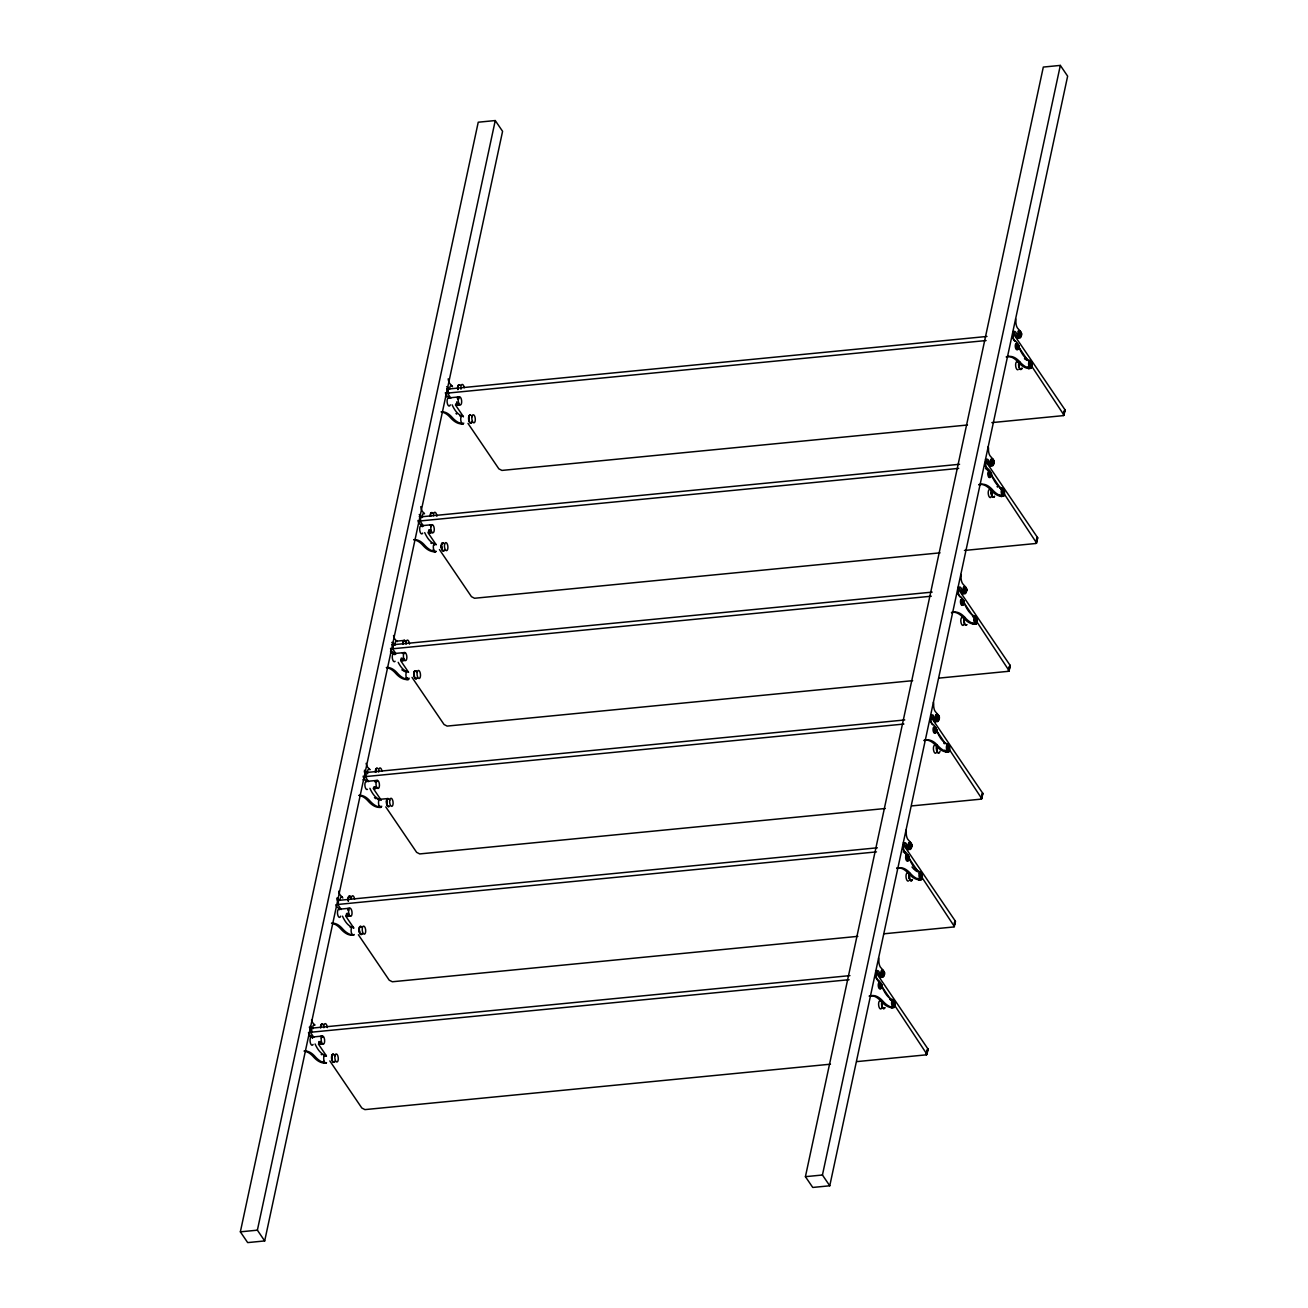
<?xml version="1.0" encoding="UTF-8"?>
<svg xmlns="http://www.w3.org/2000/svg" width="1308" height="1308" viewBox="0 0 1308 1308"><rect width="100%" height="100%" fill="white"/><g stroke="black" fill="none" stroke-linecap="round" stroke-linejoin="round"><path stroke-width="1.5" d="M320.787 1027.647L320.852 1026.666L320.885 1027.63A4.071 1.7 84.4 0 1 323.354 1024.638M331.774 1057.943L331.823 1056.962L332.068 1059.889L331.823 1057.943M359.177 930.102L359.242 929.138L359.471 932.048M460.122 385.124A4.071 1.7 84.4 0 0 458.372 385.533A4.071 1.7 84.4 0 0 458.045 389.473L457.882 387.495L457.914 388.46M881.772 1004.25L881.837 1003.285L882.066 1006.212L881.821 1004.25M240.361 1231.842L478.238 122.216L495.258 120.549L502.583 131.323L264.69 1240.932L247.67 1242.6L240.361 1231.842L257.382 1230.174L264.69 1240.932M257.382 1230.174L495.258 120.549M313.822 1037.342L310.388 1032.29L311.271 1028.202L849.955 975.621M341.224 909.501L337.791 904.466L338.674 900.378L877.357 847.797M368.627 781.677L365.21 776.625L366.077 772.538L904.76 719.956M396.03 653.837L392.613 648.784L393.479 644.697L932.163 592.115M423.449 525.996L420.015 520.96L420.898 516.856L959.582 464.275M450.851 398.172L447.418 393.119L448.301 389.032L986.984 336.45M401.343 657.989L400.967 659.722A4.071 1.7 84.4 0 0 401.556 660.589L402.079 660.671A10.448 8.649 23.6 0 0 402.831 660.753A10.448 3.483 -64.3 0 0 403.191 660.573L404.94 660.458M319.348 1044.095L319.119 1041.495L318.76 1043.228A4.071 1.7 84.4 0 0 319.348 1044.095L319.855 1044.176A10.448 8.649 23.6 0 0 320.623 1044.258A10.448 3.483 -64.3 0 0 320.967 1044.078L322.716 1043.98M350.119 916.14L348.369 916.238A10.448 3.483 -64.3 0 1 348.026 916.434A10.448 8.649 23.6 0 1 347.274 916.352L347.176 913.131M347.83 910.057L348.157 908.52A10.677 8.845 23.6 0 1 348.664 908.57M374.153 788.43L374.529 786.697L375.756 787.04L375.429 788.593L374.153 788.43A4.071 1.7 84.4 0 1 373.565 787.563L373.843 787.285A10.448 3.483 -64.3 0 0 374.252 786.844A10.677 8.845 23.6 0 0 375.445 787.367A4.071 1.7 84.4 0 0 376.034 788.25L377.538 788.299M375.233 782.233L375.559 780.68A10.677 8.845 23.6 0 1 376.835 780.843A4.071 1.7 84.4 0 1 377.325 781.497M401.556 660.589L401.932 658.856L403.812 658.676M432.343 532.634L430.594 532.732A10.448 3.483 -64.3 0 1 430.234 532.912A10.448 8.649 23.6 0 1 429.482 532.846L429.384 529.626M459.746 404.793L457.996 404.891A10.448 3.483 -64.3 0 1 457.653 405.088A10.448 8.649 23.6 0 1 456.884 405.006L456.786 401.785M457.457 398.727L457.784 397.174A10.677 8.845 23.6 0 1 458.536 397.256M320.967 1044.078L321.212 1043.915A4.071 1.7 84.4 0 1 320.623 1043.048L321 1041.315M348.369 916.238L348.631 916.09A4.071 1.7 84.4 0 1 348.026 915.208L348.402 913.475M403.191 660.573L403.436 660.409A4.071 1.7 84.4 0 1 402.848 659.543L403.207 657.81M430.839 532.569A4.071 1.7 84.4 0 1 430.25 531.702L430.626 529.969L430.594 532.732M458.683 399.071L459.059 397.338M403.175 659.216L402.079 660.671M431.215 530.835L429.482 532.846M457.98 403.534L456.884 405.006M348.631 916.09L348.991 914.357M457.996 404.891L458.618 403.011M805.417 1176.677L1043.31 67.068L1060.33 65.4L1067.639 76.158L829.763 1185.784L812.742 1187.451L805.417 1176.677L822.438 1175.009L829.763 1185.784M822.438 1175.009L1060.33 65.4M875.788 975.768L876.376 973.054L927.813 1048.754L926.816 1050.765M903.207 847.944L903.779 845.213L955.216 920.93L954.219 922.941M930.609 720.103L931.198 717.373L982.619 793.089L981.621 795.101M958.012 592.262L958.6 589.532L1010.038 665.249L1009.024 667.26M985.415 464.422L986.003 461.708L1037.44 537.408L1036.427 539.419M1012.817 336.597L1013.406 333.867L1064.843 409.584L1064.172 411.529M856.871 1061.605L925.933 1054.869L927.143 1050.716M939.079 678.1L1008.157 671.347L1009.367 667.211M964.454 550.455L1035.56 543.523L1036.77 539.37M926.26 1054.804L927.813 1048.754M954.251 925.508L955.216 920.93M981.67 797.667L982.619 793.089M1008.484 671.298L1010.038 665.249M1035.887 543.458L1037.44 537.408M991.856 422.615L1063.29 415.633L1064.843 409.584M926.555 1054.706L927.977 1049.049M884.273 933.765L953.679 926.963L955.38 921.208M911.676 805.924L981.082 799.139L982.782 793.367M1008.779 671.2L1010.201 665.543M1036.181 543.36L1037.604 537.702M1063.584 415.535L1065.006 409.862M926.816 1054.575L928.075 1049.327M954.219 926.734L955.494 921.486M981.621 798.894L982.897 793.645M1009.024 671.053L1010.299 665.821M1036.427 543.229L1037.702 537.98M1063.845 415.388L1065.104 410.14M458.536 385.337L458.961 385.026M469.523 415.633L469.556 415.633M431.133 513.177L431.542 512.867M441.842 543.997L442.905 543.131L441.744 544.014M403.731 641.018L403.763 641.002M414.44 671.838L415.486 670.971L414.342 671.838M376.05 769.366L376.361 768.842M387.037 799.662L388.084 798.812L386.939 799.678M348.647 897.206L349.694 896.34L348.549 897.223M359.618 927.503L360.681 926.636L359.536 927.519M321.245 1025.047L322.291 1024.18L321.147 1025.047M332.216 1055.343L332.821 1054.51M332.134 1055.343L332.87 1054.526M1064.042 415.208L1030.818 364.883M1036.623 543.049L1003.416 492.707M1009.22 670.89L976.013 620.548M981.817 798.714L948.594 748.389M954.415 926.555L921.192 876.229M927.012 1054.395L893.789 1004.054M456.378 404.924A4.071 1.7 84.4 0 1 455.789 404.041L456.051 403.78A10.448 3.483 -64.3 0 0 456.459 403.338A10.677 8.845 23.6 0 0 457.653 403.861A4.071 1.7 84.4 0 0 458.241 404.744M430.25 531.702A10.677 8.845 23.6 0 1 429.057 531.179A10.448 3.483 -64.3 0 1 428.648 531.604L428.37 531.882A4.071 1.7 84.4 0 0 428.975 532.765M401.098 659.592L401.245 659.445A10.448 3.483 -64.3 0 0 401.654 659.003A10.677 8.845 23.6 0 0 402.848 659.543M348.026 915.208A10.677 8.845 23.6 0 1 346.833 914.684A10.448 3.483 -64.3 0 1 346.424 915.126L346.162 915.387A4.071 1.7 84.4 0 0 346.751 916.27M319.021 1042.95L319.021 1042.95A10.448 3.483 -64.3 0 0 319.43 1042.525A10.677 8.845 23.6 0 0 320.623 1043.048M428.648 531.604L428.746 530.149L430.577 531.375M346.424 915.126L346.522 913.654L348.353 914.881L347.274 916.352M1021.025 332.477A3.139 1.308 84.4 0 0 1018.752 332.559A3.139 1.308 84.4 0 0 1020.305 337.202A3.139 1.308 84.4 0 0 1021.025 332.477L1019.324 333.099L1020.42 333A4.464 1.194 -12.9 0 0 1020.992 332.494A4.464 2.763 15.6 0 1 1021.548 333.475A4.464 3.957 -66.7 0 1 1021.564 334.979A4.464 1.194 -12.9 0 1 1020.992 335.486L1019.324 334.603L1020.436 334.488A4.464 2.763 15.6 0 1 1020.992 335.486M1019.897 335.584L1021.564 334.979M1018.899 347.388A4.464 1.194 -12.9 0 1 1018.327 347.895A4.464 2.763 15.6 0 0 1017.771 346.914L1016.659 347.012L1017.232 348.01L1018.899 347.388A4.464 3.957 -66.7 0 0 1018.883 345.901A4.464 2.763 15.6 0 0 1018.327 344.92A3.139 1.308 84.4 0 0 1016.103 344.985A3.139 1.308 84.4 0 0 1017.64 349.628A3.139 1.308 84.4 0 0 1018.36 344.887L1017.215 345.018L1017.788 347.503M1030.361 365.488L1030.9 365.88A4.464 1.194 -12.9 0 0 1031.472 365.373A4.464 3.957 -66.7 0 0 1031.472 363.886A4.464 2.763 15.6 0 0 1030.9 362.888L1029.805 363.003L1030.361 365.488L1031.472 365.373M993.622 460.302A3.139 1.308 84.4 0 0 991.35 460.4A3.139 1.308 84.4 0 0 992.903 465.043A3.139 1.308 84.4 0 0 993.622 460.302L991.922 460.939L993.017 460.825A4.464 1.194 -12.9 0 0 993.59 460.334A4.464 2.763 15.6 0 1 994.145 461.315A4.464 3.957 -66.7 0 1 994.145 462.803A4.464 1.194 -12.9 0 1 993.59 463.31L991.922 462.427L993.017 462.329A4.464 2.763 15.6 0 1 993.59 463.31M992.478 463.424L994.145 462.803M990.957 472.728A3.139 1.308 84.4 0 0 988.685 472.826A3.139 1.308 84.4 0 0 990.238 477.453A3.139 1.308 84.4 0 0 990.957 472.728L989.257 473.365L990.352 473.251A4.464 1.194 -12.9 0 0 990.924 472.744A4.464 2.763 15.6 0 1 991.48 473.741A4.464 3.957 -66.7 0 1 991.48 475.229A4.464 1.194 -12.9 0 1 990.924 475.736L989.257 474.853L990.369 474.739A4.464 2.763 15.6 0 1 990.924 475.736M1002.958 493.329L1003.498 493.721A4.464 1.194 -12.9 0 0 1004.07 493.214A4.464 3.957 -66.7 0 0 1004.07 491.726A4.464 2.763 15.6 0 0 1003.498 490.729L1002.386 490.843L1002.958 493.329L1004.07 493.214M966.171 588.159L964.519 588.78L965.615 588.665A4.464 1.194 -12.9 0 0 966.171 588.159A4.464 2.763 15.6 0 1 966.743 589.156A4.464 3.957 -66.7 0 1 966.743 590.644A4.464 1.194 -12.9 0 1 966.187 591.151A4.464 2.763 15.6 0 0 965.615 590.153A4.464 3.957 -66.7 0 0 965.615 588.665M965.615 590.153L964.519 590.268L965.075 591.265L966.743 590.644M963.522 600.585L961.854 601.189L962.95 601.091A4.464 1.194 -12.9 0 0 963.522 600.585A4.464 2.763 15.6 0 1 964.078 601.582A4.464 3.957 -66.7 0 1 964.078 603.07A4.464 1.194 -12.9 0 1 963.522 603.577L961.854 602.694L962.95 602.579A4.464 2.763 15.6 0 1 963.522 603.577M962.41 603.675L964.078 603.07M975.555 621.153L976.095 621.562A4.464 1.194 -12.9 0 0 976.651 621.055A4.464 3.957 -66.7 0 0 976.651 619.551A4.464 2.763 15.6 0 0 976.095 618.57L974.983 618.668L975.555 621.153L976.651 621.055M938.768 715.999L937.1 716.604L938.212 716.506A4.464 1.194 -12.9 0 0 938.768 715.999A4.464 2.763 15.6 0 1 939.34 716.997A4.464 3.957 -66.7 0 1 939.34 718.484A4.464 1.194 -12.9 0 1 938.784 718.991L937.117 718.108L938.212 717.994A4.464 2.763 15.6 0 1 938.784 718.991M936.103 728.425L934.452 729.03L935.547 728.932A4.464 1.194 -12.9 0 0 936.103 728.425A4.464 2.763 15.6 0 1 936.675 729.406A4.464 3.957 -66.7 0 1 936.675 730.91A4.464 1.194 -12.9 0 1 936.119 731.401L934.452 730.518L935.547 730.42A4.464 2.763 15.6 0 1 936.119 731.401M935.007 731.515L936.675 730.91M948.153 748.994L948.692 749.386A4.464 1.194 -12.9 0 0 949.248 748.895A4.464 3.957 -66.7 0 0 949.248 747.391A4.464 2.763 15.6 0 0 948.692 746.41A3.139 1.308 84.4 0 0 946.452 746.476A3.139 1.308 84.4 0 0 948.006 751.119A3.139 1.308 84.4 0 0 948.725 746.394L947.581 746.508L948.153 748.994L949.248 748.895M911.398 843.824A3.139 1.308 84.4 0 0 909.142 843.905A3.139 1.308 84.4 0 0 910.679 848.549A3.139 1.308 84.4 0 0 911.398 843.824L909.698 844.445L910.809 844.347A4.464 1.194 -12.9 0 0 911.365 843.84A4.464 2.763 15.6 0 1 911.938 844.821A4.464 3.957 -66.7 0 1 911.938 846.325A4.464 1.194 -12.9 0 1 911.365 846.816L909.698 845.949L910.809 845.835A4.464 2.763 15.6 0 1 911.365 846.816M910.27 846.93L911.938 846.325M908.733 856.233A3.139 1.308 84.4 0 0 906.477 856.331A3.139 1.308 84.4 0 0 908.014 860.975A3.139 1.308 84.4 0 0 908.733 856.233L907.033 856.871L908.144 856.756A4.464 1.194 -12.9 0 0 908.7 856.25A4.464 2.763 15.6 0 1 909.273 857.247A4.464 3.957 -66.7 0 1 909.273 858.735A4.464 1.194 -12.9 0 1 908.717 859.242L907.033 858.359L908.144 858.261A4.464 2.763 15.6 0 1 908.717 859.242M921.846 876.72L920.178 877.341L921.29 877.227A4.464 1.194 -12.9 0 0 921.846 876.72A4.464 3.957 -66.7 0 0 921.846 875.232A4.464 2.763 15.6 0 0 921.273 874.235A3.139 1.308 84.4 0 0 919.099 874.038A3.139 1.308 84.4 0 0 920.391 878.927A3.139 1.308 84.4 0 0 921.486 874.807M882.295 972.285L883.963 971.664A4.464 2.763 15.6 0 1 884.519 972.661A4.464 3.957 -66.7 0 1 884.535 974.149A4.464 1.194 -12.9 0 1 883.963 974.656L882.295 973.773L882.295 972.285L883.407 972.171A4.464 1.194 -12.9 0 0 883.963 971.664A3.139 1.308 84.4 0 0 881.723 971.746A3.139 1.308 84.4 0 0 883.276 976.389A3.139 1.308 84.4 0 0 883.995 971.648M882.867 974.771L884.535 974.149M879.63 984.711L881.298 984.09A4.464 2.763 15.6 0 1 881.87 985.087A4.464 3.957 -66.7 0 1 881.87 986.575A4.464 1.194 -12.9 0 1 881.298 987.082L879.63 986.199L879.63 984.711L880.742 984.597A4.464 1.194 -12.9 0 0 881.298 984.09A3.139 1.308 84.4 0 0 879.074 984.156A3.139 1.308 84.4 0 0 880.611 988.799A3.139 1.308 84.4 0 0 881.33 984.074M893.331 1004.675L893.887 1005.067A4.464 1.194 -12.9 0 0 894.443 1004.56A4.464 3.957 -66.7 0 0 894.443 1003.072A4.464 2.763 15.6 0 0 893.871 1002.075A3.139 1.308 84.4 0 0 891.647 1002.141A3.139 1.308 84.4 0 0 893.184 1006.784A3.139 1.308 84.4 0 0 893.904 1002.059L892.775 1002.19L893.331 1004.675L894.443 1004.56M402.373 653.183L402.619 653.035A10.448 3.483 -64.3 0 1 402.978 652.839A10.677 8.845 23.6 0 1 404.237 653.003A4.071 1.7 84.4 0 1 404.548 653.379M375.788 788.397L375.788 788.397A10.448 3.483 -64.3 0 1 375.429 788.593A10.448 8.649 23.6 0 1 374.677 788.511M457.424 397.354L457.784 397.174A10.448 3.483 -64.3 0 0 457.424 397.354L457.179 397.518A4.071 1.7 84.4 0 1 457.767 398.384M375.216 780.876L375.559 780.68A10.448 3.483 -64.3 0 0 375.216 780.876L374.971 781.023A4.071 1.7 84.4 0 1 375.331 781.497M347.814 908.7L348.157 908.52A10.448 3.483 -64.3 0 0 347.814 908.7L347.683 908.782A4.071 1.7 84.4 0 1 348.157 909.73M320.28 1036.623L320.395 1036.541A10.448 3.483 -64.3 0 1 320.754 1036.361A10.677 8.845 23.6 0 1 322.03 1036.508M430.021 525.195L430.381 525.015A10.677 8.845 23.6 0 1 431.656 525.178M1019.88 332.592L1021.548 333.475M447.418 393.119L986.101 340.538M448.464 397.943L459.451 396.864M1016.659 345.525L1017.771 345.41A4.464 1.194 -12.9 0 0 1018.327 344.92M1017.788 346.015L1018.883 345.901M1017.232 348.01L1018.327 347.895M1030.9 362.888A4.464 1.194 -12.9 0 1 1030.344 363.395L1029.233 363.51L1029.233 364.997L1030.344 364.899A4.464 2.763 15.6 0 1 1030.9 365.88M1030.361 364L1031.472 363.886M441.564 412.053A49.639 20.699 84.4 0 1 450.508 417.726A55.835 23.282 84.4 0 0 461.511 423.906L463.294 423.727A55.835 23.282 84.4 0 1 452.29 417.546A49.639 20.699 84.4 0 0 441.123 411.84M1018.245 345.296A34.662 14.453 84.4 0 0 1022.709 354.55A31.686 13.211 84.4 0 0 1026.24 358.523A28.629 11.935 84.4 0 0 1030.099 360.436A4.055 1.684 84.4 0 1 1031.898 364.049A4.055 1.684 84.4 0 1 1031.064 368.3L1029.298 368.48A55.835 23.282 84.4 0 1 1018.278 362.3A49.639 20.699 84.4 0 0 1007.127 356.594A37.948 15.827 84.4 0 0 1006.293 356.741M967.479 425.002L501.929 470.422L498.855 468.836L467.986 423.4M992.478 460.432L994.145 461.315M420.015 520.96L958.699 468.378M421.062 525.767L432.049 524.704M989.813 472.858L991.48 473.741M991.48 475.229L990.385 475.344L990.385 473.839M1003.498 490.729A4.464 1.194 -12.9 0 1 1002.942 491.236L1001.83 491.35L1001.83 492.838L1002.942 492.724A4.464 2.763 15.6 0 1 1003.498 493.721M1002.958 491.824L1004.07 491.726M414.162 539.893A49.639 20.699 84.4 0 1 423.105 545.55A55.835 23.282 84.4 0 0 434.109 551.731L435.891 551.567A55.835 23.282 84.4 0 1 424.871 545.387A49.639 20.699 84.4 0 0 413.72 539.681M993.393 460.906A4.038 1.684 84.4 0 1 993.001 465.435A4.038 1.684 84.4 0 1 990.941 464.896L988.815 460.841A5.723 2.387 84.4 0 0 988.227 459.844A4.725 1.978 84.4 0 0 985.643 461.495A4.725 1.978 84.4 0 0 986.87 467.953A3.433 1.439 84.4 0 0 987.376 468.444A22.955 9.565 84.4 0 1 988.456 469.196A11.461 4.774 84.4 0 1 990.843 473.12A34.662 14.453 84.4 0 0 995.306 482.374A31.686 13.211 84.4 0 0 998.838 486.363A28.629 11.935 84.4 0 0 1002.696 488.276A4.055 1.684 84.4 0 1 1004.495 491.89A4.055 1.684 84.4 0 1 1003.661 496.141L1001.879 496.321A55.835 23.282 84.4 0 1 990.875 490.14A49.639 20.699 84.4 0 0 979.708 484.434A37.948 15.827 84.4 0 0 978.891 484.581M940.076 552.843L474.526 598.263L471.452 596.661L439.439 549.556M396.324 641.182L404.139 640.429M965.075 588.273L966.743 589.156M965.075 591.265L966.187 591.151M392.613 648.784L931.296 596.203M393.659 653.608L404.63 652.545M962.41 600.699L964.078 601.582M974.427 619.174L975.523 619.076A4.464 1.194 -12.9 0 0 976.095 618.57M975.555 619.665L976.651 619.551M974.427 620.679L975.539 620.564A4.464 2.763 15.6 0 1 976.095 621.562M386.759 667.718A49.639 20.699 84.4 0 1 395.703 673.391A55.835 23.282 84.4 0 0 406.706 679.571L408.488 679.392A55.835 23.282 84.4 0 1 397.469 673.211A49.639 20.699 84.4 0 0 386.318 667.521M965.991 588.747A4.038 1.684 84.4 0 1 965.598 593.26A4.038 1.684 84.4 0 1 963.522 592.737L961.413 588.665A5.723 2.387 84.4 0 0 960.824 587.668A4.725 1.978 84.4 0 0 958.241 589.319A4.725 1.978 84.4 0 0 959.467 595.794A3.433 1.439 84.4 0 0 959.974 596.284A22.955 9.565 84.4 0 1 961.037 597.02A11.461 4.774 84.4 0 1 963.44 600.961A34.662 14.453 84.4 0 0 967.904 610.215A31.686 13.211 84.4 0 0 971.435 614.204A28.629 11.935 84.4 0 0 975.294 616.117A4.055 1.684 84.4 0 1 977.092 619.73A4.055 1.684 84.4 0 1 976.259 623.981L974.476 624.145A55.835 23.282 84.4 0 1 963.473 617.965A49.639 20.699 84.4 0 0 952.306 612.275A37.948 15.827 84.4 0 0 951.472 612.422M912.673 680.667L447.123 726.087L444.05 724.501L412.036 677.397M937.673 716.114L939.34 716.997M939.34 718.484L938.228 718.599L938.228 717.095M365.21 776.625L903.893 724.043M366.256 781.448L377.227 780.369M935.007 728.523L936.675 729.406M379.892 799.319L387.724 798.567M947.025 747.015L948.12 746.901A4.464 1.194 -12.9 0 0 948.692 746.41M948.153 747.506L949.248 747.391M947.025 748.503L948.12 748.405A4.464 2.763 15.6 0 1 948.692 749.386M359.357 795.558A49.639 20.699 84.4 0 1 368.284 801.232A55.835 23.282 84.4 0 0 379.304 807.412L381.069 807.232A55.835 23.282 84.4 0 1 370.066 801.052A49.639 20.699 84.4 0 0 358.899 795.362M936.021 728.801A34.662 14.453 84.4 0 0 940.501 738.055A31.686 13.211 84.4 0 0 944.033 742.045A28.629 11.935 84.4 0 0 947.891 743.941A4.055 1.684 84.4 0 1 949.69 747.555A4.055 1.684 84.4 0 1 948.856 751.806L947.074 751.986A55.835 23.282 84.4 0 1 936.07 745.805A49.639 20.699 84.4 0 0 924.903 740.099A37.948 15.827 84.4 0 0 924.069 740.263M885.271 808.508L419.721 853.928L416.631 852.342L385.778 806.905M910.27 843.938L911.938 844.821M337.791 904.466L876.474 851.884M338.854 909.273L349.825 908.21M907.605 856.364L909.273 857.247M909.273 858.735L908.161 858.849L908.161 857.361M919.622 874.856L920.718 874.741A4.464 1.194 -12.9 0 0 921.273 874.235L920.178 874.349L920.75 876.834M920.734 875.33L921.846 875.232M919.622 876.344L920.718 876.246A4.464 2.763 15.6 0 1 921.29 877.227M331.938 923.399A49.639 20.699 84.4 0 1 340.881 929.056A55.835 23.282 84.4 0 0 351.885 935.236L353.667 935.073A55.835 23.282 84.4 0 1 342.663 928.893A49.639 20.699 84.4 0 0 331.496 923.186M911.022 843.758A4.038 1.684 84.4 0 1 910.891 848.745A4.038 1.684 84.4 0 1 908.717 848.418L906.607 844.347A5.723 2.387 84.4 0 0 906.019 843.349A4.725 1.978 84.4 0 0 903.436 845.001A4.725 1.978 84.4 0 0 904.645 851.459A3.433 1.439 84.4 0 0 905.169 851.949A22.955 9.565 84.4 0 1 906.231 852.702A11.461 4.774 84.4 0 1 908.619 856.626A34.662 14.453 84.4 0 0 913.098 865.896A31.686 13.211 84.4 0 0 916.614 869.869A28.629 11.935 84.4 0 0 920.489 871.782A4.055 1.684 84.4 0 1 922.287 875.395A4.055 1.684 84.4 0 1 921.453 879.646L919.671 879.826A55.835 23.282 84.4 0 1 908.668 873.646A49.639 20.699 84.4 0 0 897.501 867.94A37.948 15.827 84.4 0 0 896.667 868.087M857.868 936.348L392.318 981.768L389.228 980.183L358.376 934.746M882.851 971.779L884.519 972.661M882.295 973.773L883.407 973.675A4.464 2.763 15.6 0 1 883.963 974.656M310.388 1032.29L849.072 979.708M311.451 1037.113L322.422 1036.05M880.202 984.205L881.87 985.087M879.63 986.199L880.742 986.085A4.464 2.763 15.6 0 1 881.298 987.082M881.87 986.575L880.758 986.69L880.758 985.186M892.203 1002.68L893.315 1002.582A4.464 1.194 -12.9 0 0 893.871 1002.075M893.331 1003.171L894.443 1003.072M892.203 1004.184L893.315 1004.07A4.464 2.763 15.6 0 1 893.887 1005.067M304.535 1051.24A49.639 20.699 84.4 0 1 313.479 1056.897A55.835 23.282 84.4 0 0 324.482 1063.077L326.264 1062.914A55.835 23.282 84.4 0 1 315.261 1056.733A49.639 20.699 84.4 0 0 304.094 1051.027M883.619 971.599A4.038 1.684 84.4 0 1 883.489 976.585A4.038 1.684 84.4 0 1 881.314 976.242L879.205 972.171A5.723 2.387 84.4 0 0 878.6 971.174A4.725 1.978 84.4 0 0 876.017 972.841A4.725 1.978 84.4 0 0 877.243 979.3A3.433 1.439 84.4 0 0 877.766 979.79A22.955 9.565 84.4 0 1 878.829 980.542A11.461 4.774 84.4 0 1 881.216 984.466A34.662 14.453 84.4 0 0 885.68 993.72A31.686 13.211 84.4 0 0 889.211 997.71A28.629 11.935 84.4 0 0 893.07 999.623A4.055 1.684 84.4 0 1 894.868 1003.236A4.055 1.684 84.4 0 1 894.034 1007.487L892.269 1007.65A55.835 23.282 84.4 0 1 881.249 1001.47A49.639 20.699 84.4 0 0 870.098 995.78A37.948 15.827 84.4 0 0 869.264 995.928M830.466 1064.189L364.899 1109.609L361.826 1108.007L329.829 1060.902M319.855 1044.176L320.951 1042.721L319.724 1042.378M451.898 385.925L450.344 384.192A6.295 2.632 84.4 0 1 448.186 378.846M369.69 769.431L368.12 767.698A6.295 2.632 84.4 0 1 366.126 763.349M342.271 897.272L340.718 895.539A6.295 2.632 84.4 0 1 338.707 891.189M314.868 1025.112L313.315 1023.379A6.295 2.632 84.4 0 1 311.517 1019.978M1012.523 337.954L1014.812 341.323M1018.245 346.375L1027.385 359.831M985.12 465.795L988.554 470.847M990.843 474.199L1001.127 489.356M957.718 593.636L960.007 596.988M963.44 602.04L973.724 617.18M930.315 721.46L932.604 724.828M936.021 729.88L945.177 743.336M902.912 849.301L905.201 852.669M908.619 857.721L917.775 871.177M875.51 977.141L878.927 982.177M881.216 985.545L891.5 1000.685M455.429 404.891L463.424 416.68M428.01 532.732L436.022 544.504M400.608 660.573L408.603 672.345M373.205 788.397L381.2 800.185M345.803 916.238L353.798 928.01M318.4 1044.078L326.395 1055.85M1015.629 318.792L1015.924 320.427A6.295 2.632 84.4 0 0 1018.115 328.766L1019.684 330.499A4.038 1.684 84.4 0 1 1020.796 333.066M988.227 446.633L988.505 448.268A6.295 2.632 84.4 0 0 990.712 456.606L992.265 458.34A4.038 1.684 84.4 0 1 993.05 459.664M960.808 574.457L961.102 576.092A6.295 2.632 84.4 0 0 963.309 584.447L964.863 586.18A4.038 1.684 84.4 0 1 965.844 588.093M933.405 702.298L933.699 703.933A6.295 2.632 84.4 0 0 935.907 712.271L937.46 714.021A4.038 1.684 84.4 0 1 938.621 719.907A4.038 1.684 84.4 0 1 936.119 720.577L934.01 716.506A5.723 2.387 84.4 0 0 933.421 715.509A4.725 1.978 84.4 0 0 930.838 717.16A4.725 1.978 84.4 0 0 932.048 723.618A3.433 1.439 84.4 0 0 932.571 724.125A22.955 9.565 84.4 0 1 933.634 724.861A11.461 4.774 84.4 0 1 935.612 727.804M906.003 830.139L906.297 831.774A6.295 2.632 84.4 0 0 908.504 840.112L910.057 841.845A4.038 1.684 84.4 0 1 910.826 843.17M878.6 957.979L878.894 959.614A6.295 2.632 84.4 0 0 881.085 967.953L882.655 969.686A4.038 1.684 84.4 0 1 883.423 971.01M1016.561 337.235L1014.452 333.164A5.723 2.387 84.4 0 0 1013.864 332.167A4.725 1.978 84.4 0 0 1012.915 331.529M989.159 465.076L987.05 461.005A5.723 2.387 84.4 0 0 986.445 460.007A4.725 1.978 84.4 0 0 985.513 459.353M961.756 592.916L959.647 588.845A5.723 2.387 84.4 0 0 959.042 587.848A4.725 1.978 84.4 0 0 958.11 587.194M934.337 720.757L932.228 716.686A5.723 2.387 84.4 0 0 931.639 715.689A4.725 1.978 84.4 0 0 930.707 715.035M906.935 848.581L904.825 844.51A5.723 2.387 84.4 0 0 904.237 843.513A4.725 1.978 84.4 0 0 903.305 842.875M879.532 976.422L877.423 972.351A5.723 2.387 84.4 0 0 876.834 971.354A4.725 1.978 84.4 0 0 875.575 970.716M446.682 388.59L448.088 391.305M419.263 516.431L420.669 519.145M391.86 644.272L393.267 646.986M365.864 774.81L364.458 772.096A5.723 2.387 84.4 0 0 364.229 771.655M338.461 902.651L337.055 899.937A5.723 2.387 84.4 0 0 336.826 899.495M311.762 1031.849L309.653 1027.777A5.723 2.387 84.4 0 0 309.293 1027.14M1018.899 366.077L1018.867 364.098L1019.194 367.008M991.497 493.901L991.448 491.939L991.791 494.849M964.176 621.741L964.045 619.779L964.372 622.69M936.773 749.566L936.642 747.604L936.969 750.53M468.902 419.754L468.853 417.792L469.196 420.702M441.581 547.578L441.45 545.616L441.777 548.543M414.178 675.418L414.047 673.457L414.374 676.367M359.569 932.048L359.226 930.102M1018.948 366.06L1019.095 367.025M991.546 493.901L991.693 494.865M964.127 621.741L964.29 622.69M936.724 749.582L936.888 750.53M468.951 419.754L469.098 420.702M441.532 547.594L441.695 548.543M414.129 675.418L414.293 676.383M457.865 388.46L458.013 389.441M348.288 900.803L348.255 898.825L348.386 900.787A4.071 1.7 84.4 0 1 348.86 896.699A4.071 1.7 84.4 0 1 350.757 896.798M1020.453 333.589L1020.453 335.077M993.05 461.43L993.05 462.918M965.631 589.254L965.647 590.758M962.982 601.68L962.982 603.168M935.563 729.521L935.58 731.009M910.826 844.935L910.826 846.423M883.423 972.776L883.423 974.264A3.139 1.308 84.4 0 0 883.538 973.283M470.913 423.105A4.071 1.7 84.4 0 1 468.558 418.756A4.071 1.7 84.4 0 1 470.569 415.29M471.877 421.438A4.071 1.7 84.4 0 1 471.583 422.353M471.256 423.073A4.071 1.7 84.4 0 1 468.918 418.724A4.071 1.7 84.4 0 1 470.929 415.257M472.106 421.895A4.071 1.7 84.4 0 1 471.501 422.925M463.751 423.122A4.071 1.7 84.4 0 1 461.43 422.598A4.071 1.7 84.4 0 1 460.988 417.121A4.071 1.7 84.4 0 1 463.245 416.647M457.686 389.506A4.071 1.7 84.4 0 1 458.029 385.566A4.071 1.7 84.4 0 1 459.762 385.157M449.756 388.999A4.071 1.7 84.4 0 1 450.639 385.729A4.071 1.7 84.4 0 1 452.454 386.678M460.972 389.195A4.071 1.7 84.4 0 1 461.986 384.487A4.071 1.7 84.4 0 1 464.226 387.789M450.279 404.826A4.071 1.7 84.4 0 1 448.039 405.186A4.071 1.7 84.4 0 1 447.205 399.839A4.071 1.7 84.4 0 1 449.282 398.351M449.331 393.43A4.038 1.684 84.4 0 1 449.053 393.103M448.448 388.411A5.723 2.387 84.4 0 0 447.859 387.413A4.725 1.978 84.4 0 0 446.617 386.776M445.358 392.645A4.725 1.978 84.4 0 0 446.502 395.539A3.433 1.439 84.4 0 0 447.009 396.03A22.955 9.565 84.4 0 1 448.072 396.782A11.461 4.774 84.4 0 1 449.118 398.008M445.456 396.324A22.955 9.565 84.4 0 1 446.306 396.945M452.11 404.81A34.662 14.453 84.4 0 0 454.939 409.96A31.686 13.211 84.4 0 0 458.47 413.949A28.629 11.935 84.4 0 0 462.329 415.862M456.688 414.129A31.686 13.211 84.4 0 1 455.969 413.492M459.778 415.879A28.629 11.935 84.4 0 0 460.547 416.026A4.055 1.684 84.4 0 1 461.25 416.533M462.051 423.089A4.055 1.684 84.4 0 1 461.511 423.906M1028.824 367.368A3.139 1.308 84.4 0 1 1028.448 366.796M1028.709 361.482A3.139 1.308 84.4 0 1 1029.331 361.564M1030.083 362.676A3.139 1.308 84.4 0 1 1030.214 363.101M1030.164 367.058A3.139 1.308 84.4 0 1 1030.017 367.319M1030.344 363.395A4.464 3.957 -66.7 0 1 1030.344 364.899M1031.276 365.406A3.139 1.308 84.4 0 1 1029.265 366.845A3.139 1.308 84.4 0 1 1029.167 361.646A3.139 1.308 84.4 0 1 1031.244 364.425M1022.104 368.218A4.071 1.7 84.4 0 1 1019.439 367.744A4.071 1.7 84.4 0 1 1019.635 361.711M1021.744 368.251A4.071 1.7 84.4 0 1 1019.03 367.597A4.071 1.7 84.4 0 1 1019.423 361.58M1029.56 368.218A4.071 1.7 84.4 0 1 1027.303 367.074M1028.66 360.746A4.071 1.7 84.4 0 1 1029.445 361.776M1018.229 369.559A4.071 1.7 84.4 0 1 1015.662 365.864A4.071 1.7 84.4 0 1 1017.477 361.793M1020.551 335.518A3.139 1.308 84.4 0 1 1018.654 336.614A3.139 1.308 84.4 0 1 1018.229 331.758A3.139 1.308 84.4 0 1 1020.305 332.69M1020.42 333A4.464 3.957 -66.7 0 1 1020.436 334.488M1018.343 338.167A4.071 1.7 84.4 0 1 1015.973 335.649M1018.196 330.989A4.071 1.7 84.4 0 1 1018.556 331.643M1017.722 348.745A3.139 1.308 84.4 0 1 1015.809 348.696A3.139 1.308 84.4 0 1 1015.564 344.184A3.139 1.308 84.4 0 1 1017.493 344.691M1017.771 345.41A4.464 3.957 -66.7 0 1 1017.771 346.914M1006.441 357.198A37.948 15.827 84.4 0 1 1008.893 356.43A49.639 20.699 84.4 0 1 1020.06 362.12A55.835 23.282 84.4 0 0 1031.064 368.3M1020.91 333.753A4.038 1.684 84.4 0 1 1020.305 337.758A4.038 1.684 84.4 0 1 1018.343 337.072L1016.234 333A5.723 2.387 84.4 0 0 1015.629 332.003A4.725 1.978 84.4 0 0 1013.046 333.654A4.725 1.978 84.4 0 0 1014.272 340.113A3.433 1.439 84.4 0 0 1014.779 340.603A22.955 9.565 84.4 0 1 1015.858 341.355A11.461 4.774 84.4 0 1 1017.837 344.298M1027.548 360.452A28.629 11.935 84.4 0 1 1026.012 359.798M1025.227 359.308A28.629 11.935 84.4 0 1 1024.458 358.703M324.384 1061.933A3.139 1.308 84.4 0 1 323.992 1061.377M324.874 1056.145A3.139 1.308 84.4 0 0 324.073 1056.177A3.139 1.308 84.4 0 0 323.697 1056.079M323.419 1061.753A3.139 1.308 84.4 0 1 323.239 1061.442M334.603 1061.409A4.071 1.7 84.4 0 1 332.363 1061.311A4.071 1.7 84.4 0 1 331.66 1056.014A4.071 1.7 84.4 0 1 333.72 1054.64M334.962 1061.377A4.071 1.7 84.4 0 1 332.723 1061.279A4.071 1.7 84.4 0 1 332.019 1055.981A4.071 1.7 84.4 0 1 334.08 1054.608M326.526 1062.636A4.071 1.7 84.4 0 1 324.204 1061.295A4.071 1.7 84.4 0 1 324.106 1055.899A4.071 1.7 84.4 0 1 326.428 1056.194M311.958 1031.178A3.139 1.308 84.4 0 1 311.369 1028.987M311.19 1031.244A3.139 1.308 84.4 0 1 310.585 1028.562M320.558 1027.63A4.071 1.7 84.4 0 1 322.994 1024.671M312.759 1028.824A4.071 1.7 84.4 0 1 314.656 1024.867M323.877 1027.745A4.071 1.7 84.4 0 1 325.218 1023.608A4.071 1.7 84.4 0 1 327.278 1027.598M322.389 1036.982A4.071 1.7 84.4 0 1 322.618 1037.391M313.086 1044.422A4.071 1.7 84.4 0 1 310.764 1043.947A4.071 1.7 84.4 0 1 310.29 1038.503A4.071 1.7 84.4 0 1 312.514 1037.849M311.418 1027.598A5.723 2.387 84.4 0 0 310.83 1026.6A4.725 1.978 84.4 0 0 310.209 1026.061M308.475 1032.535A4.725 1.978 84.4 0 0 309.473 1034.71A3.433 1.439 84.4 0 0 309.98 1035.217A22.955 9.565 84.4 0 1 311.059 1035.952A11.461 4.774 84.4 0 1 312.579 1037.996M309.277 1036.132A11.461 4.774 84.4 0 1 309.8 1036.688M315.081 1043.98A34.662 14.453 84.4 0 0 317.909 1049.147A31.686 13.211 84.4 0 0 321.441 1053.136A28.629 11.935 84.4 0 0 325.3 1055.033M321.981 1054.788A28.629 11.935 84.4 0 1 321.196 1054.411M323.763 1055.311A4.055 1.684 84.4 0 1 324.646 1056.39M324.678 1062.881A4.055 1.684 84.4 0 1 324.482 1063.077M891.794 1006.539A3.139 1.308 84.4 0 0 892.988 1006.49A4.071 1.7 84.4 0 1 890.486 1006.719M893.315 1002.582A4.464 3.957 -66.7 0 1 893.315 1004.07M884.96 1007.683A4.071 1.7 84.4 0 1 882.491 1007.095A4.071 1.7 84.4 0 1 882.328 1001.323M884.617 1007.716A4.071 1.7 84.4 0 1 882.001 1006.784A4.071 1.7 84.4 0 1 882.246 1000.931M890.585 999.966A4.071 1.7 84.4 0 1 891.631 999.933M881.788 1007.716A4.071 1.7 84.4 0 1 879.581 1008.157A4.071 1.7 84.4 0 1 878.682 1002.925A4.071 1.7 84.4 0 1 880.66 1001.11M883.456 975.13A3.139 1.308 84.4 0 1 881.625 975.801A3.139 1.308 84.4 0 1 881.085 971.288A3.139 1.308 84.4 0 1 882.965 971.092M883.407 972.171A4.464 3.957 -66.7 0 1 883.407 973.675M881.919 976.324A4.071 1.7 84.4 0 1 880.137 977.289A4.071 1.7 84.4 0 1 878.763 973.577M880.562 988.243A3.139 1.308 84.4 0 1 878.633 987.491A3.139 1.308 84.4 0 1 878.682 983.076A3.139 1.308 84.4 0 1 880.611 984.286M880.742 984.597A4.464 3.957 -66.7 0 1 880.742 986.085M869.411 996.369A37.948 15.827 84.4 0 1 871.864 995.601A49.639 20.699 84.4 0 1 883.031 1001.307A55.835 23.282 84.4 0 0 894.034 1007.487M891.304 999.786A28.629 11.935 84.4 0 1 889.751 999.361M380.203 806.415A3.139 1.308 84.4 0 1 379.402 806.431M379.614 806.284A3.139 1.308 84.4 0 1 378.421 806.333M389.097 806.3A4.071 1.7 84.4 0 1 386.367 802.572A4.071 1.7 84.4 0 1 388.525 798.975M389.441 806.268A4.071 1.7 84.4 0 1 386.727 802.54A4.071 1.7 84.4 0 1 388.885 798.943M381.707 806.202A4.071 1.7 84.4 0 1 379.418 806.529A4.071 1.7 84.4 0 1 378.666 801.085A4.071 1.7 84.4 0 1 380.808 799.858M366.796 776.429A3.139 1.308 84.4 0 1 366.583 776.314A4.038 1.684 84.4 0 0 366.829 776.609M375.38 772.227A4.071 1.7 84.4 0 1 377.374 768.499M375.739 772.194A4.071 1.7 84.4 0 1 377.734 768.466M367.646 773.78A4.071 1.7 84.4 0 1 368.088 769.66A4.071 1.7 84.4 0 1 369.984 769.758M378.682 772.063A4.071 1.7 84.4 0 1 379.892 767.959A4.071 1.7 84.4 0 1 382.001 771.295M367.466 789.345A4.071 1.7 84.4 0 1 364.916 785.568A4.071 1.7 84.4 0 1 366.796 781.628A11.461 4.774 84.4 0 0 365.864 780.287A22.955 9.565 84.4 0 0 364.801 779.535A3.433 1.439 84.4 0 1 364.278 779.045A4.725 1.978 84.4 0 1 363.133 776.167M366.24 771.933A5.723 2.387 84.4 0 0 365.635 770.935A4.725 1.978 84.4 0 0 364.392 770.298M363.019 779.715A22.955 9.565 84.4 0 1 363.869 780.287M369.886 788.315A34.662 14.453 84.4 0 0 372.715 793.482A31.686 13.211 84.4 0 0 376.246 797.455A28.629 11.935 84.4 0 0 380.105 799.368M377.571 799.384A28.629 11.935 84.4 0 0 378.339 799.548A4.055 1.684 84.4 0 1 378.797 799.809M376.017 798.73A28.629 11.935 84.4 0 1 374.464 797.635M379.974 806.219A4.055 1.684 84.4 0 1 379.304 807.412M947.695 745.822A3.139 1.308 84.4 0 1 947.859 746.181M948.12 746.901A4.464 3.957 -66.7 0 1 948.12 748.405M939.291 752.738A4.071 1.7 84.4 0 1 937.068 750.808A4.071 1.7 84.4 0 1 937.149 745.658M940.011 751.233A4.071 1.7 84.4 0 1 939.716 752.149M939.095 752.623A4.071 1.7 84.4 0 1 936.61 750.449A4.071 1.7 84.4 0 1 937.215 745.086M947.532 751.381A4.071 1.7 84.4 0 1 945.537 751.462M945.079 750.579A4.071 1.7 84.4 0 1 944.899 750.04M946.354 744.203A4.071 1.7 84.4 0 1 947.025 744.906M936.234 752.803A4.071 1.7 84.4 0 1 933.454 749.451A4.071 1.7 84.4 0 1 935.465 745.446M938.032 720.152A3.139 1.308 84.4 0 1 936.103 719.4A3.139 1.308 84.4 0 1 936.152 714.986A4.071 1.7 84.4 0 0 935.972 714.495M936.152 714.986A3.139 1.308 84.4 0 1 938.098 716.195M938.212 716.506A4.464 3.957 -66.7 0 1 938.212 717.994M936.365 721.427A4.071 1.7 84.4 0 1 934.566 721.166A4.071 1.7 84.4 0 1 933.536 717.258M935.612 731.875A3.139 1.308 84.4 0 1 933.781 732.545A3.139 1.308 84.4 0 1 933.225 728.033A3.139 1.308 84.4 0 1 935.122 727.837M935.547 728.932A4.464 3.957 -66.7 0 1 935.547 730.42M924.216 740.704A37.948 15.827 84.4 0 1 926.685 739.936A49.639 20.699 84.4 0 1 937.836 745.625A55.835 23.282 84.4 0 0 948.856 751.806M944.556 743.696A28.629 11.935 84.4 0 1 943.787 743.304M433.994 550.586A3.139 1.308 84.4 0 1 433.618 550.03M433.684 544.831A3.139 1.308 84.4 0 1 434.501 544.798M433.046 550.406A3.139 1.308 84.4 0 1 432.85 550.096M444.229 550.063A4.071 1.7 84.4 0 1 441.99 549.965A4.071 1.7 84.4 0 1 441.286 544.668A4.071 1.7 84.4 0 1 443.347 543.294M444.589 550.03A4.071 1.7 84.4 0 1 442.333 549.932A4.071 1.7 84.4 0 1 441.646 544.635A4.071 1.7 84.4 0 1 443.69 543.261M436.153 551.306A4.071 1.7 84.4 0 1 433.815 549.949A4.071 1.7 84.4 0 1 433.733 544.569A4.071 1.7 84.4 0 1 436.038 544.847M430.169 516.284A4.071 1.7 84.4 0 1 432.621 513.325M430.528 516.251A4.071 1.7 84.4 0 1 432.981 513.292M422.386 517.477A4.071 1.7 84.4 0 1 424.544 513.766L422.942 512.033A6.295 2.632 84.4 0 1 420.784 506.67M433.455 515.761A4.071 1.7 84.4 0 1 434.975 512.278A4.071 1.7 84.4 0 1 436.888 516.268M430.136 525.129A10.448 3.483 -64.3 0 1 430.381 525.015M422.713 533.075A4.071 1.7 84.4 0 1 420.391 532.601A4.071 1.7 84.4 0 1 419.917 527.157A4.071 1.7 84.4 0 1 422.141 526.503M421.045 516.251A5.723 2.387 84.4 0 0 420.457 515.254A4.725 1.978 84.4 0 0 419.198 514.616M417.939 520.486A4.725 1.978 84.4 0 0 419.083 523.38A3.433 1.439 84.4 0 0 419.606 523.87A22.955 9.565 84.4 0 1 420.669 524.606A11.461 4.774 84.4 0 1 422.19 526.65M424.708 532.634A34.662 14.453 84.4 0 0 427.536 537.801A31.686 13.211 84.4 0 0 431.068 541.79A28.629 11.935 84.4 0 0 434.926 543.703M431.591 543.441A28.629 11.935 84.4 0 1 430.822 543.065M433.618 544.128A4.055 1.684 84.4 0 1 434.06 544.684M434.485 551.273A4.055 1.684 84.4 0 1 434.109 551.731M1001.421 495.192A3.139 1.308 84.4 0 0 1002.615 495.16A4.071 1.7 84.4 0 1 999.901 494.898M1002.5 490.157A3.139 1.308 84.4 0 1 1002.811 490.925M1002.942 491.236A4.464 3.957 -66.7 0 1 1002.942 492.724M1003.825 493.688A3.139 1.308 84.4 0 1 1001.748 494.44A3.139 1.308 84.4 0 1 1001.814 489.421A3.139 1.308 84.4 0 1 1003.841 492.266M994.587 496.337A4.071 1.7 84.4 0 1 992.102 495.748A4.071 1.7 84.4 0 1 991.955 489.977M994.227 496.37A4.071 1.7 84.4 0 1 991.628 495.438A4.071 1.7 84.4 0 1 991.873 489.584M1000.44 488.456A4.071 1.7 84.4 0 1 1001.258 488.587M991.399 496.37A4.071 1.7 84.4 0 1 988.554 495.307A4.071 1.7 84.4 0 1 989.469 489.503M993.083 463.784A3.139 1.308 84.4 0 1 991.251 464.454A3.139 1.308 84.4 0 1 990.712 459.942A3.139 1.308 84.4 0 1 992.592 459.746M993.017 460.825A4.464 3.957 -66.7 0 1 993.017 462.329M991.529 464.978A4.071 1.7 84.4 0 1 989.764 465.942A4.071 1.7 84.4 0 1 988.374 462.231M990.189 476.913A3.139 1.308 84.4 0 1 988.243 476.161A3.139 1.308 84.4 0 1 988.308 471.73A3.139 1.308 84.4 0 1 990.238 472.94M990.352 473.251A4.464 3.957 -66.7 0 1 990.369 474.739M979.038 485.023A37.948 15.827 84.4 0 1 981.49 484.254A49.639 20.699 84.4 0 1 992.658 489.96A55.835 23.282 84.4 0 0 1003.661 496.141M985.611 468.624A22.955 9.565 84.4 0 1 986.036 468.885M986.673 469.359A11.461 4.774 84.4 0 1 987.197 469.915M1000.931 488.44A28.629 11.935 84.4 0 1 1000.146 488.293M997.824 487.148A28.629 11.935 84.4 0 1 997.056 486.543M407.933 678.116A3.139 1.308 84.4 0 1 406.396 678.182M407.18 678.182A3.139 1.308 84.4 0 1 405.644 678.247M416.762 678.034A4.071 1.7 84.4 0 1 414.522 677.707A4.071 1.7 84.4 0 1 413.9 672.459A4.071 1.7 84.4 0 1 415.928 671.135M416.925 678.329A4.071 1.7 84.4 0 1 414.129 674.814A4.071 1.7 84.4 0 1 416.287 671.102M409.159 678.214A4.071 1.7 84.4 0 1 407.001 678.95A4.071 1.7 84.4 0 1 405.971 673.833A4.071 1.7 84.4 0 1 407.851 671.658M402.782 644.386A4.071 1.7 84.4 0 1 403.632 640.658A4.071 1.7 84.4 0 1 405.594 641.885M403.142 644.354A4.071 1.7 84.4 0 1 403.976 640.609A4.071 1.7 84.4 0 1 405.954 641.836M394.983 645.318A4.071 1.7 84.4 0 1 397.142 641.607L395.539 639.857A6.295 2.632 84.4 0 1 393.528 635.508M406.085 644.223A4.071 1.7 84.4 0 1 407.426 640.102A4.071 1.7 84.4 0 1 409.486 644.092M395.098 661.259A4.071 1.7 84.4 0 1 392.792 659.984A4.071 1.7 84.4 0 1 392.645 654.621A4.071 1.7 84.4 0 1 394.902 654.638M393.643 644.092A5.723 2.387 84.4 0 0 393.054 643.095A4.725 1.978 84.4 0 0 391.795 642.457M390.536 648.327A4.725 1.978 84.4 0 0 391.681 651.204A3.433 1.439 84.4 0 0 392.204 651.695A22.955 9.565 84.4 0 1 393.267 652.447A11.461 4.774 84.4 0 1 394.787 654.474M390.422 651.875A22.955 9.565 84.4 0 1 390.634 652.005M391.484 652.627A11.461 4.774 84.4 0 1 392.024 653.183M398.204 662.339A34.662 14.453 84.4 0 0 400.134 665.641A31.686 13.211 84.4 0 0 403.649 669.631A28.629 11.935 84.4 0 0 407.524 671.527M405.742 671.707A28.629 11.935 84.4 0 1 403.42 670.89M402.651 670.399A28.629 11.935 84.4 0 1 401.883 669.794M407.377 678.378A4.055 1.684 84.4 0 1 406.706 679.571M974.836 623.311A3.139 1.308 84.4 0 1 974.231 623.213M975.588 622.019A3.139 1.308 84.4 0 1 975.032 623.18A4.071 1.7 84.4 0 1 972.711 623.213M975.523 619.076A4.464 3.957 -66.7 0 1 975.539 620.564M976.438 620.106A3.139 1.308 84.4 0 1 974.852 623.033A3.139 1.308 84.4 0 1 974.051 617.866A3.139 1.308 84.4 0 1 976.291 619.142M966.923 624.652A4.071 1.7 84.4 0 1 964.486 622.968A4.071 1.7 84.4 0 1 964.748 617.474M966.563 624.684A4.071 1.7 84.4 0 1 964.045 622.706A4.071 1.7 84.4 0 1 964.617 617.262M972.563 616.706A4.071 1.7 84.4 0 1 974.215 616.771M963.832 624.635A4.071 1.7 84.4 0 1 960.906 621.921A4.071 1.7 84.4 0 1 962.868 617.605M965.566 592.001A3.139 1.308 84.4 0 1 963.669 591.952A3.139 1.308 84.4 0 1 963.424 587.423A3.139 1.308 84.4 0 1 965.353 587.946M963.963 593.243A4.071 1.7 84.4 0 1 961.053 590.693M963.08 603.626A3.139 1.308 84.4 0 1 961.118 604.607A3.139 1.308 84.4 0 1 960.857 599.653A3.139 1.308 84.4 0 1 962.95 601.239M962.95 601.091A4.464 3.957 -66.7 0 1 962.95 602.579M951.635 612.863A37.948 15.827 84.4 0 1 954.088 612.095A49.639 20.699 84.4 0 1 965.255 617.801A55.835 23.282 84.4 0 0 976.259 623.981M973.512 616.281A28.629 11.935 84.4 0 1 972.743 616.133M362.12 933.274A4.071 1.7 84.4 0 1 359.88 933.65A4.071 1.7 84.4 0 1 359.046 928.304A4.071 1.7 84.4 0 1 361.122 926.816M362.479 933.242A4.071 1.7 84.4 0 1 360.223 933.618A4.071 1.7 84.4 0 1 359.406 928.271A4.071 1.7 84.4 0 1 361.482 926.767M354.141 934.468A4.071 1.7 84.4 0 1 351.803 933.945A4.071 1.7 84.4 0 1 351.378 928.467A4.071 1.7 84.4 0 1 353.618 927.993M364.67 926.816A4.071 1.7 84.4 0 1 365.079 933.667A4.071 1.7 84.4 0 1 362.283 930.413A4.071 1.7 84.4 0 1 364.278 926.358M348.059 900.852A4.071 1.7 84.4 0 1 348.5 896.732A4.071 1.7 84.4 0 1 350.397 896.83M340.129 900.345A4.071 1.7 84.4 0 1 341.012 897.075A4.071 1.7 84.4 0 1 342.827 898.024M351.247 899.266A4.071 1.7 84.4 0 1 352.62 895.767A4.071 1.7 84.4 0 1 354.599 899.136M340.652 916.156A4.071 1.7 84.4 0 1 338.412 916.532A4.071 1.7 84.4 0 1 337.578 911.185A4.071 1.7 84.4 0 1 339.655 909.698M338.837 899.757A5.723 2.387 84.4 0 0 338.232 898.76A4.725 1.978 84.4 0 0 336.696 898.253M335.878 904.695A4.725 1.978 84.4 0 0 336.875 906.885A3.433 1.439 84.4 0 0 337.382 907.376A22.955 9.565 84.4 0 1 338.461 908.128A11.461 4.774 84.4 0 1 339.491 909.354M342.483 916.156A34.662 14.453 84.4 0 0 345.312 921.306A31.686 13.211 84.4 0 0 348.844 925.296A28.629 11.935 84.4 0 0 352.702 927.209M350.152 927.225A28.629 11.935 84.4 0 0 350.936 927.372A4.055 1.684 84.4 0 1 351.623 927.879M352.424 934.435A4.055 1.684 84.4 0 1 351.885 935.236M919.213 878.714A3.139 1.308 84.4 0 1 919.001 878.453M918.886 872.943A3.139 1.308 84.4 0 1 919.083 872.828M920.554 878.404A3.139 1.308 84.4 0 1 920.227 878.862M920.718 874.741A4.464 3.957 -66.7 0 1 920.718 876.246M912.477 879.565A4.071 1.7 84.4 0 1 909.959 879.417A4.071 1.7 84.4 0 1 909.73 873.482M912.117 879.597A4.071 1.7 84.4 0 1 909.469 879.123A4.071 1.7 84.4 0 1 909.649 873.09M919.933 879.565A4.071 1.7 84.4 0 1 917.676 878.42M920.456 878.208A4.071 1.7 84.4 0 1 920.129 879.221M908.602 880.889A4.071 1.7 84.4 0 1 906.101 877.684A4.071 1.7 84.4 0 1 907.441 872.992M910.482 848.254A3.139 1.308 84.4 0 1 908.749 847.371A3.139 1.308 84.4 0 1 908.52 843.333A3.139 1.308 84.4 0 1 910.188 842.941M910.809 844.347A4.464 3.957 -66.7 0 1 910.809 845.835M909.452 848.009A4.071 1.7 84.4 0 1 907.67 849.546A4.071 1.7 84.4 0 1 906.166 845.736M908.095 860.092A3.139 1.308 84.4 0 1 906.182 860.043A3.139 1.308 84.4 0 1 905.937 855.53A3.139 1.308 84.4 0 1 907.883 856.037M908.144 856.756A4.464 3.957 -66.7 0 1 908.144 858.261M905.921 854.762A4.071 1.7 84.4 0 1 906.558 856.184M896.814 868.528A37.948 15.827 84.4 0 1 899.283 867.776A49.639 20.699 84.4 0 1 910.433 873.466A55.835 23.282 84.4 0 0 921.453 879.646M903.387 852.129A3.433 1.439 84.4 0 1 903.174 851.982M904.449 852.881A11.461 4.774 84.4 0 1 904.989 853.421M905.97 854.909A11.461 4.774 84.4 0 1 906.428 855.808M917.938 871.798A28.629 11.935 84.4 0 1 916.385 871.144M915.616 870.654A28.629 11.935 84.4 0 1 914.848 870.049M914.112 869.428A31.686 13.211 84.4 0 1 913.393 868.708M912.69 867.907A31.686 13.211 84.4 0 1 912.003 867.024M375.658 771.001L375.592 771.965L375.658 771.001M386.645 801.297L386.874 804.224L386.645 801.297M403.06 643.16L403.011 644.141L403.06 643.16M430.479 515.319L430.414 516.3L430.479 515.319M909.24 875.444L909.469 878.371L909.24 875.444M471.926 416.811A4.071 1.7 84.4 0 0 473.937 422.844A4.071 1.7 84.4 0 0 474.869 416.696A4.071 1.7 84.4 0 0 471.926 416.811M458.291 398.94A4.071 1.7 84.4 0 0 460.285 404.973A4.071 1.7 84.4 0 0 461.234 398.826A4.071 1.7 84.4 0 0 458.291 398.94M334.897 1055.997A4.071 1.7 84.4 0 0 336.908 1062.031A4.071 1.7 84.4 0 0 337.84 1055.883A4.071 1.7 84.4 0 0 334.897 1055.997M321.261 1038.127A4.071 1.7 84.4 0 0 323.256 1044.144A4.071 1.7 84.4 0 0 324.204 1037.996A4.071 1.7 84.4 0 0 321.261 1038.127M389.719 800.332A4.071 1.7 84.4 0 0 391.713 806.366A4.071 1.7 84.4 0 0 392.662 800.218A4.071 1.7 84.4 0 0 389.719 800.332M376.066 782.446A4.071 1.7 84.4 0 0 378.077 788.479A4.071 1.7 84.4 0 0 379.009 782.331A4.071 1.7 84.4 0 0 376.066 782.446M936.544 716.065A3.139 1.308 84.4 0 0 938.081 720.708A3.139 1.308 84.4 0 0 938.801 715.983A3.139 1.308 84.4 0 0 936.544 716.065M933.879 728.491A3.139 1.308 84.4 0 0 935.416 733.134A3.139 1.308 84.4 0 0 936.152 728.409A3.139 1.308 84.4 0 0 933.879 728.491M444.524 544.651A4.071 1.7 84.4 0 0 446.535 550.684A4.071 1.7 84.4 0 0 447.467 544.537A4.071 1.7 84.4 0 0 444.524 544.651M430.888 526.781A4.071 1.7 84.4 0 0 432.883 532.814A4.071 1.7 84.4 0 0 433.831 526.666A4.071 1.7 84.4 0 0 430.888 526.781M417.121 672.492A4.071 1.7 84.4 0 0 419.116 678.525A4.071 1.7 84.4 0 0 420.064 672.377A4.071 1.7 84.4 0 0 417.121 672.492M403.469 654.605A4.071 1.7 84.4 0 0 405.48 660.638A4.071 1.7 84.4 0 0 406.428 654.49A4.071 1.7 84.4 0 0 403.469 654.605M963.947 588.24A3.139 1.308 84.4 0 0 965.484 592.867A3.139 1.308 84.4 0 0 966.22 588.142A3.139 1.308 84.4 0 0 963.947 588.24M961.282 600.65A3.139 1.308 84.4 0 0 962.835 605.293A3.139 1.308 84.4 0 0 963.555 600.568A3.139 1.308 84.4 0 0 961.282 600.65M348.664 910.286A4.071 1.7 84.4 0 0 350.675 916.319A4.071 1.7 84.4 0 0 351.607 910.172A4.071 1.7 84.4 0 0 348.664 910.286"/></g></svg>
